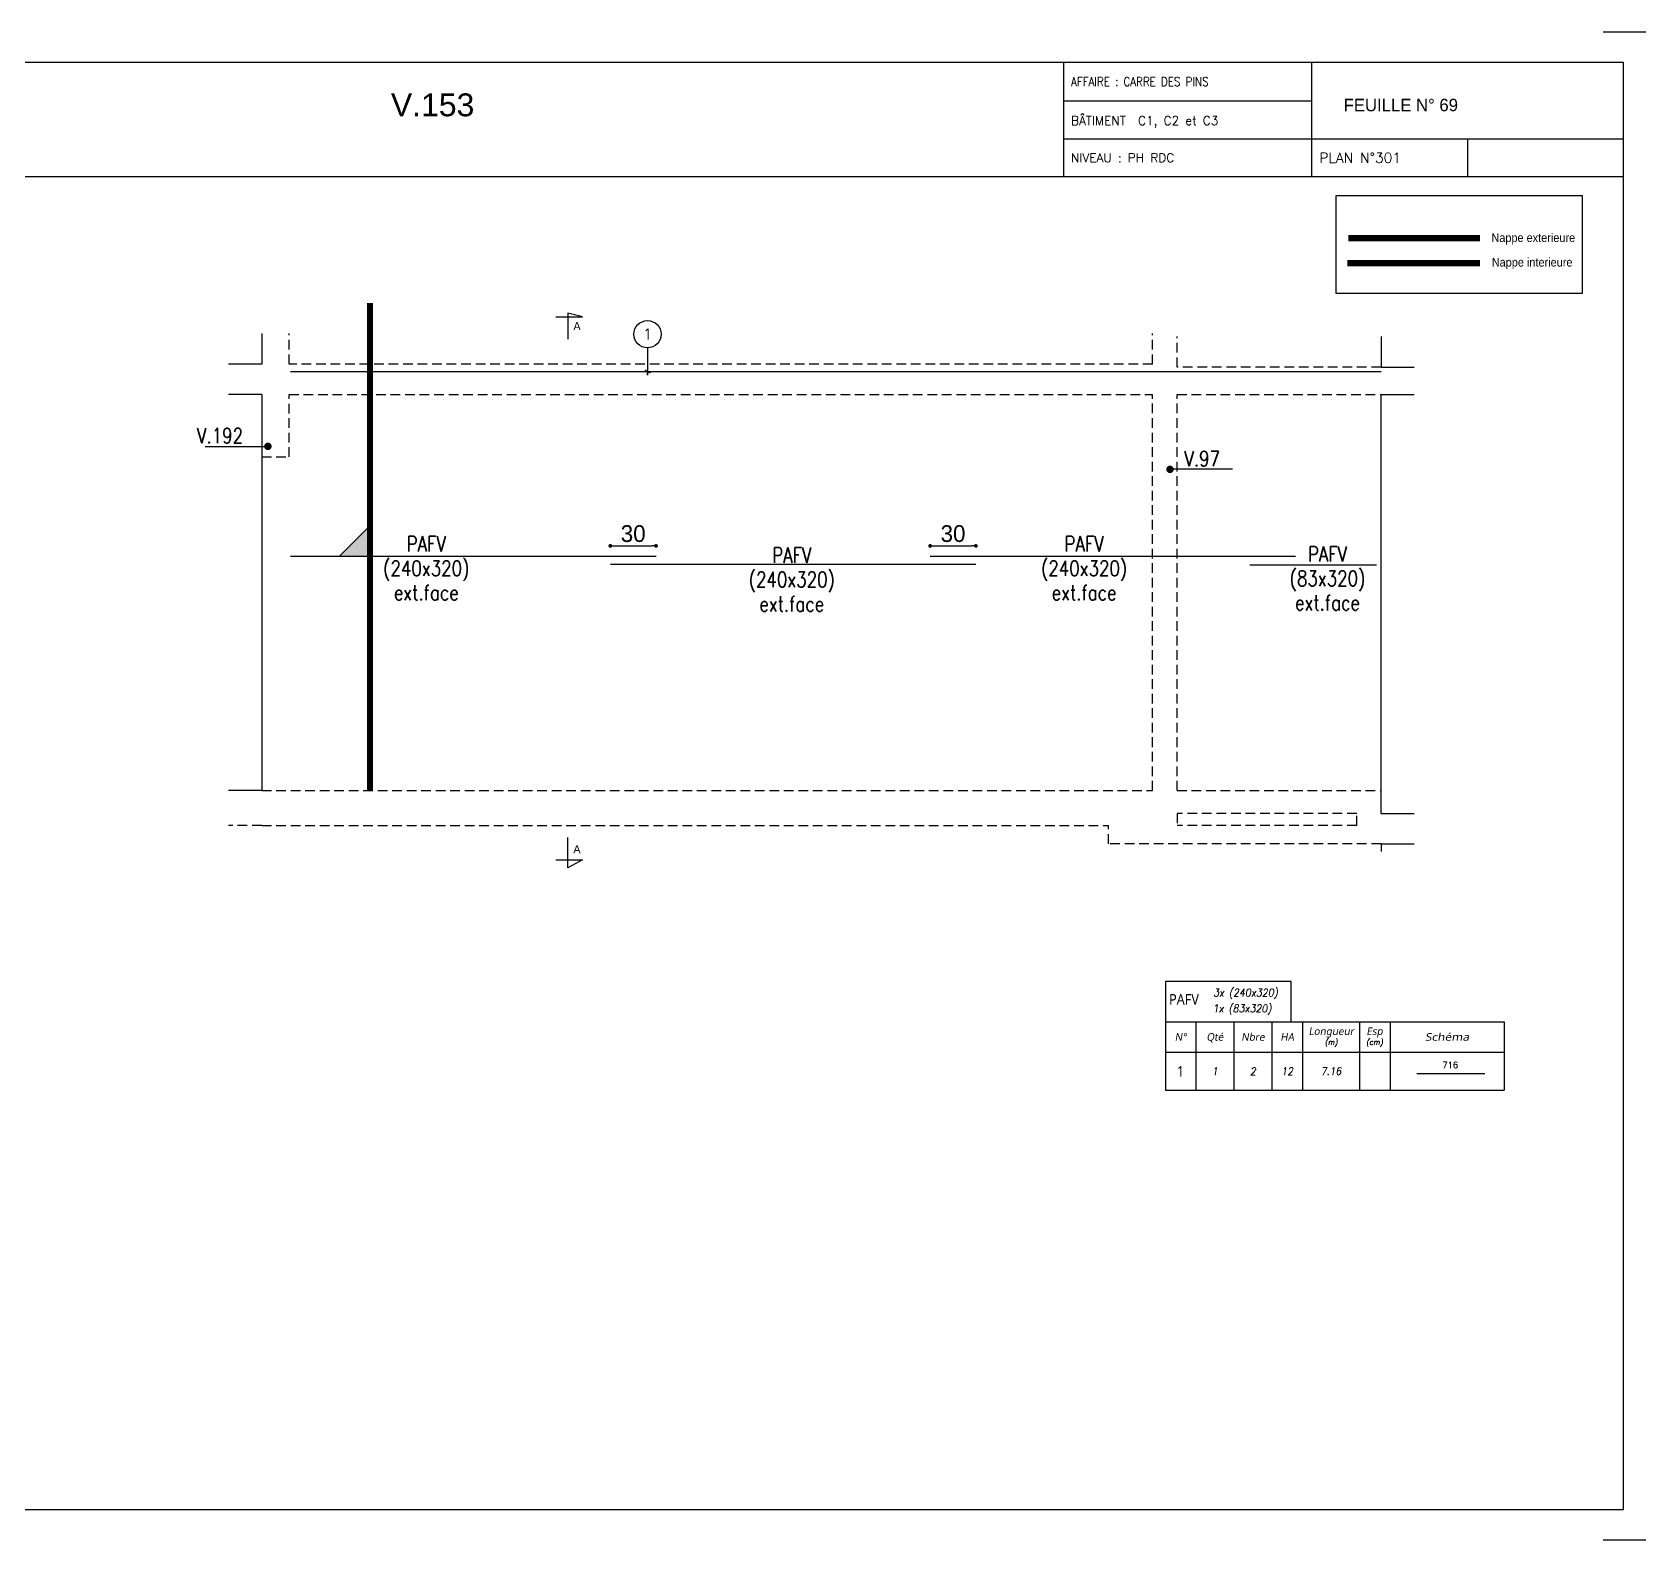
# Model space of a CAD drawing. Header units: metres. Extents: x -5618 to 118954, y -306 to 4637.
# Drawn here: x 63575 to 64630, y 604 to 1594 of the extents above; entities that cross this region are included whole.
import ezdxf
from ezdxf.enums import TextEntityAlignment as Align

# ---------------------------------------------------------------- set-up
doc = ezdxf.new("R2010")
doc.units = ezdxf.units.M
doc.linetypes.add('CACHE', pattern=[9.525, 6.35, -3.175])
for name, color, linetype in [('COTATION', 1, 'Continuous'), ('GO-CARTOUCHE', 7, 'Continuous'), ('GO-FER-HA', 140, 'Continuous'), ('GO-TEXTE', 9, 'Continuous'), ('GO-TEXTE-FER', 3, 'Continuous'), ('STR_COTATION', 1, 'Continuous'), ('STR_TS', 22, 'Continuous'), ('STR_TS_TXT', 7, 'Continuous'), ('STR_VOI-POT', 6, 'Continuous')]:
    doc.layers.add(name, color=color, linetype=linetype)
doc.layers.add('Kofragna_forma', color=7, linetype='Continuous', lineweight=70)
doc.styles.add('ARIAL', font='ARIAL.TTF')
doc.styles.add('Lucida', font='LSANSI.TTF')
doc.styles.add('schéma', font='simplex.shx')
doc.styles.add('Tableau', font='romans.shx', dxfattribs={"width": 0.9, "oblique": 10})
doc.styles.add('Tableau2', font='trebuc.TTF', dxfattribs={"width": 0.9, "oblique": 10})
doc.styles.add('TEXTE', font='romans.shx')
doc.styles.add('TEXTE TS', font='romans.shx', dxfattribs={"width": 0.7, "oblique": 15})
doc.styles.add('TEXTEBA', font='ARIAL.TTF')
doc.dimstyles.new('COUPE-20', dxfattribs={"dimscale": 0.5, "dimtxt": 22, "dimasz": 5, "dimexe": 0.05, "dimexo": 0, "dimgap": 5, "dimtad": 1, "dimdec": 0, "dimdsep": 46, "dimtxsty": 'Standard', "dimblk1": 'DOT', "dimblk2": 'DOT', "dimsah": 1, "dimcen": 0, "dimdle": 150, "dimclrd": 1, "dimclre": 1, "dimclrt": 7, "dimadec": 0, "dimazin": 0, "dimtfac": 1, "dimtdec": 0, "dimtix": 1, "dimtmove": 2, "dimatfit": 3, "dimldrblk": 'DOT', "dimfxl": 0, "dimtvp": 1, "dimtolj": 1, "dimtzin": 0, "dimarcsym": 0})

# ---------------------------------------------------------------- blocks, each defined once
blk = doc.blocks.new('Désignation')
at = {"layer": 'GO-TEXTE-FER'}
for p, q in [((0, 0.8), (8.9, 0.8)), ((0, 0.8), (0, 0)), ((0.8, 0.8), (0.8, 0)), ((1.8, 0.8), (1.8, 0)), ((2.8, 0.8), (2.8, 0)), ((3.6, 0.8), (3.6, 0)), ((5.1, 0.8), (5.1, 0)), ((5.9, 0.8), (5.9, 0)), ((8.9, 0.8), (8.9, 0)), ((0, 0), (8.9, 0))]:
    blk.add_line(p, q, dxfattribs=at)
at = {"layer": 'GO-TEXTE-FER', "style": 'Tableau2', "oblique": 10}
for s, p in [('N°', (0.4, 0.4)), ('Qté', (1.3, 0.4)), ('Nbre', (2.3, 0.4)), ('HA', (3.2, 0.4)), ('Longueur', (4.356, 0.55)), ('Esp', (5.494, 0.55))]:
    blk.add_text(s, height=0.2, dxfattribs=at).set_placement(p, align=Align.MIDDLE_CENTER)
at = {"layer": 'GO-TEXTE-FER', "style": 'Tableau2', "oblique": 10, "width": 1.2}
blk.add_text('Schéma', height=0.2, dxfattribs=at).set_placement((7.4, 0.4), align=Align.MIDDLE_CENTER)
at = {"layer": 'GO-TEXTE-FER', "color": 7, "style": 'Tableau', "oblique": 10, "width": 0.9}
for s, p in [('(m)', (4.356, 0.265)), ('(cm)', (5.494, 0.265))]:
    blk.add_text(s, height=0.15, dxfattribs=at).set_placement(p, align=Align.MIDDLE_CENTER)
blk = doc.blocks.new('Barre libre')
at = {"layer": 'GO-TEXTE-FER'}
for p, q in [((0, 0), (0, -1)), ((0, 0), (8.9, 0)), ((0.8, 0), (0.8, -1)), ((1.8, 0), (1.8, -1)), ((2.8, 0), (2.8, -1)), ((3.6, 0), (3.6, -1)), ((5.1, 0), (5.1, -1)), ((5.9, 0), (5.9, -1)), ((8.9, 0), (8.9, -1)), ((0, -1), (8.9, -1))]:
    blk.add_line(p, q, dxfattribs=at)
at = {"layer": 'GO-TEXTE-FER', "color": 1}
blk.add_line((6.603, -0.563), (8.394, -0.563), dxfattribs=at)
at = {"layer": 'GO-TEXTE-FER', "style": 'Tableau2', "width": 0.9}
blk.add_attdef('NUMERO', text='', height=0.28, dxfattribs=at).set_placement((0.4, -0.5), align=Align.MIDDLE_CENTER)
at = {"layer": 'GO-TEXTE-FER', "style": 'Tableau', "oblique": 10, "width": 0.9}
for tag, p in [('QUANTITE', (1.3, -0.5)), ('NOMBRE', (2.3, -0.5)), ('NUANCE', (3.2, -0.5)), ('LONGUEUR', (4.35, -0.5)), ('ESPACEMENTS', (5.5, -0.5))]:
    blk.add_attdef(tag, text='', height=0.2, dxfattribs=at).set_placement(p, align=Align.MIDDLE_CENTER)
at = {"layer": 'GO-TEXTE-FER', "color": 1, "style": 'Tableau'}
blk.add_attdef('Longueur', text='', height=0.16, dxfattribs=at).set_placement((7.481, -0.336), align=Align.MIDDLE_CENTER)
blk = doc.blocks.new('ime')
at = {"layer": 'COTATION', "const_width": 2.5}
blk.add_lwpolyline([(1.2, 0, -1), (-1.2, 0, -1)], format="xyb", close=True, dxfattribs=at)
at = {"layer": 'COTATION'}
blk.add_lwpolyline([(41.1, 0), (0, 0)], dxfattribs=at)
at = {"layer": 'COTATION', "color": 7, "style": 'TEXTE TS', "width": 0.8}
blk.add_attdef('NAME', (9.1, 2), '', height=10, dxfattribs=at)
blk = doc.blocks.new('mrega')
at = {"layer": 'STR_TS_TXT', "style": 'TEXTE TS', "width": 0.8}
for tag, p in [('ST10', (14.5, 0)), ('DIM', (14.5, -16)), ('NOTE', (14.5, -32))]:
    blk.add_attdef(tag, text='', height=10, dxfattribs=at).set_placement(p, align=Align.CENTER)
blk = doc.blocks.new('A$C6F247267')
blk.add_hatch(color=256).paths.add_polyline_path([(0, -0.2), (-0.2, 0), (0, 0)])
blk.add_lwpolyline([(-0.2, 0), (0, 0), (0, -0.2), (-0.2, 0)])
blk = doc.blocks.new('_DOT')
at = {"color": 0, "linetype": 'ByBlock'}
blk.add_line((-0.5, 0), (-1, 0), dxfattribs=at)
at = {"color": 0, "linetype": 'ByBlock', "const_width": 0.5}
blk.add_lwpolyline([(-0.25, 0, 1), (0.25, 0, 1)], format="xyb", close=True, dxfattribs=at)
blk = doc.blocks.new('*D1116')
at = {"layer": 'DEFPOINTS', "color": 0, "lineweight": -3, "ltscale": 4.5}
for p in [(63984.5, 1256.4), (63984.5, 1249.6, 187.7), (63954.5, 1244.4, 187.7)]:
    blk.add_point(p, dxfattribs=at)
at = {"layer": 'STR_COTATION', "color": 1, "lineweight": -2, "ltscale": 4.5}
for p, q in [((63954.5, 1256.4), (63954.5, 1256.4)), ((63957, 1256.4), (63982, 1256.4)), ((63984.5, 1256.4), (63984.5, 1256.4))]:
    blk.add_line(p, q, dxfattribs=at)
at = {"layer": 'STR_COTATION', "color": 1, "lineweight": -2, "ltscale": 4.5, "xscale": 2.5, "yscale": 2.5, "zscale": 2.5, "rotation": 180}
blk.add_blockref('_DOT', (63954.5, 1256.4), dxfattribs=at)
at = {"layer": 'STR_COTATION', "color": 1, "lineweight": -2, "ltscale": 4.5, "xscale": 2.5, "yscale": 2.5, "zscale": 2.5}
blk.add_blockref('_DOT', (63984.5, 1256.4), dxfattribs=at)
at = {"layer": 'STR_COTATION', "color": 7, "lineweight": -3, "ltscale": 4.5, "insert": (63969.5, 1264.4), "char_height": 11, "attachment_point": 5}
blk.add_mtext('\\A1;30', dxfattribs=at)
blk = doc.blocks.new('*D1117')
at = {"layer": 'DEFPOINTS', "color": 0, "lineweight": -3, "ltscale": 4.5}
for p in [(64194.5, 1256.4), (64164.5, 1249.6, 187.7), (64194.5, 1244.4, 187.7)]:
    blk.add_point(p, dxfattribs=at)
at = {"layer": 'STR_COTATION', "color": 1, "lineweight": -2, "ltscale": 4.5}
for p, q in [((64164.5, 1256.4), (64164.5, 1256.4)), ((64167, 1256.4), (64192, 1256.4)), ((64194.5, 1256.4), (64194.5, 1256.4))]:
    blk.add_line(p, q, dxfattribs=at)
at = {"layer": 'STR_COTATION', "color": 1, "lineweight": -2, "ltscale": 4.5, "xscale": 2.5, "yscale": 2.5, "zscale": 2.5, "rotation": 180}
blk.add_blockref('_DOT', (64164.5, 1256.4), dxfattribs=at)
at = {"layer": 'STR_COTATION', "color": 1, "lineweight": -2, "ltscale": 4.5, "xscale": 2.5, "yscale": 2.5, "zscale": 2.5}
blk.add_blockref('_DOT', (64194.5, 1256.4), dxfattribs=at)
at = {"layer": 'STR_COTATION', "color": 7, "lineweight": -3, "ltscale": 4.5, "insert": (64179.5, 1264.4), "char_height": 11, "attachment_point": 5}
blk.add_mtext('\\A1;30', dxfattribs=at)

msp = doc.modelspace()

# ---------------------------------------------------------------- linework, layer by layer
for p, q in [((64252, 1573.71), (64252, 1498.77)), ((64414.97, 1573.74), (64414.97, 1498.77)), ((64252, 1548.71), (64414.97, 1548.71)), ((64252, 1523.72), (64414.97, 1523.72)), ((64414.97, 1523.74), (64619.82, 1523.74)), ((64517.31, 1523.74), (64517.31, 1498.77))]:
    msp.add_line(p, q)
for points in [[(64639.82, 1560.38), (64639.82, 1593.71), (64606.49, 1593.71)], [(64619.82, 1498.77), (63259.96, 1498.77)], [(64606.49, 603.81), (64639.82, 603.81), (64639.82, 637.14)]]:
    msp.add_lwpolyline(points)
msp.add_lwpolyline([(63259.96, 1573.71), (63259.96, 623.81), (64619.82, 623.81), (64619.82, 1573.71)], close=True)
at = {"layer": 'GO-FER-HA', "elevation": 187.69}
msp.add_lwpolyline([(63978.88, 1386.36, -512.3220063), (63978.95, 1386.36), (63978.95, 1368.49), (63978.95, 1370.89), (63980.65, 1370), (63977.26, 1371.79)], format="xyb", dxfattribs=at)
at = {"layer": 'GO-TEXTE', "elevation": 187.69, "flags": 128}
for points in [[(63918.66, 1406.86), (63936.3, 1406.85), (63926.63, 1409.14), (63926.62, 1392.22)], [(63918.63, 1050.28), (63936.28, 1050.28), (63926.6, 1045), (63926.6, 1064.92)]]:
    msp.add_lwpolyline(points, dxfattribs=at)
at = {"layer": 'GO-TEXTE-FER'}
msp.add_lwpolyline([(64318.93, 944.01), (64401.43, 944.01), (64401.43, 970.44), (64318.93, 970.44)], close=True, dxfattribs=at)
at = {"layer": 'Kofragna_forma', "color": 4, "lineweight": -3}
for p, q in [((63725.57, 1395.79, 187.69), (63725.57, 1375.79, 187.69)), ((64460.62, 1393.79, 187.69), (64460.62, 1373.79, 187.69)), ((63725.57, 1375.79, 187.69), (63703.78, 1375.79, 187.69)), ((64460.62, 1373.79, 187.69), (64482.32, 1373.79, 187.69)), ((63725.57, 1355.79, 187.69), (63703.78, 1355.79, 187.69)), ((63725.57, 1355.79, 187.69), (63725.57, 1156.79, 187.69)), ((64460.62, 1080.79, 187.69), (64460.62, 1355.79, 187.69)), ((64460.62, 1355.79, 187.69), (64482.32, 1355.79, 187.69)), ((63725.57, 1156.79, 187.69), (63725.57, 1095.79, 187.69)), ((63725.57, 1095.79, 187.69), (63703.78, 1095.79, 187.69)), ((64460.62, 1080.79, 187.69), (64482.36, 1080.79, 187.69)), ((64460.57, 1060.79, 187.69), (64482.36, 1060.79, 187.69)), ((64460.62, 1060.79, 187.69), (64460.62, 1055.79, 187.69))]:
    msp.add_line(p, q, dxfattribs=at)
at = {"layer": 'Kofragna_forma', "linetype": 'CACHE', "lineweight": -3}
for p, q in [((63743.57, 1375.79, 187.69), (63743.57, 1395.79, 187.69)), ((64310.57, 1375.79, 187.69), (64310.57, 1395.79, 187.69)), ((64326.57, 1373.79, 187.69), (64326.57, 1393.79, 187.69)), ((64310.57, 1375.79, 187.69), (63743.57, 1375.79, 187.69)), ((64460.62, 1373.79, 187.69), (64326.57, 1373.79, 187.69)), ((63743.57, 1314.79, 187.69), (63743.57, 1355.79, 187.69)), ((63743.57, 1355.79, 187.69), (64310.57, 1355.79, 187.69)), ((64310.57, 1095.79, 187.69), (64310.57, 1355.79, 187.69)), ((64326.57, 1095.79, 187.69), (64326.57, 1355.79, 187.69)), ((64326.57, 1355.79, 187.69), (64460.62, 1355.79, 187.69)), ((63725.57, 1314.79, 187.69), (63743.57, 1314.79, 187.69)), ((63725.57, 1095.79, 187.69), (64310.57, 1095.79, 187.69)), ((64326.57, 1095.79, 187.69), (64460.62, 1095.79, 187.69)), ((64444.57, 1080.79, 187.69), (64326.57, 1080.79, 187.69)), ((64326.57, 1080.79, 187.69), (64326.57, 1072.79, 187.69)), ((64444.57, 1072.79, 187.69), (64444.57, 1080.79, 187.69)), ((63725.57, 1072.79, 187.69), (63703.78, 1072.79, 187.69)), ((63725.57, 1072.79, 187.69), (64281.57, 1072.79, 187.69)), ((64281.57, 1060.79, 187.69), (64281.57, 1072.79, 187.69)), ((64444.57, 1072.79, 187.69), (64326.57, 1072.79, 187.69)), ((64460.57, 1060.79, 187.69), (64281.57, 1060.79, 187.69))]:
    msp.add_line(p, q, dxfattribs=at)
at = {"layer": 'STR_TS', "color": 3}
for p, q in [((63744.57, 1249.64, 187.69), (63984.52, 1249.64, 187.69)), ((64164.47, 1249.64, 187.69), (64404.42, 1249.64, 187.69)), ((63954.52, 1244.45, 187.69), (64194.47, 1244.45, 187.69)), ((64374.42, 1243.98, 187.69), (64457.62, 1243.98, 187.69))]:
    msp.add_line(p, q, dxfattribs=at)
at = {"layer": 'STR_TS', "color": 7}
msp.add_lwpolyline([(64431.14, 1486.45), (64592.69, 1486.45), (64592.69, 1422.16), (64431.14, 1422.16)], close=True, dxfattribs=at)
at = {"layer": 'STR_TS', "linetype": 'CACHE', "ltscale": 2, "const_width": 4}
msp.add_lwpolyline([(64525.56, 1458.45), (64439.01, 1458.45)], dxfattribs=at)
at = {"layer": 'STR_TS', "const_width": 4}
msp.add_lwpolyline([(64525.56, 1442), (64438.45, 1442)], dxfattribs=at)
at = {"layer": 'STR_TS', "linetype": 'CACHE', "ltscale": 2, "const_width": 4, "elevation": 187.69}
msp.add_lwpolyline([(63796.64, 1095.79), (63796.64, 1415.79)], dxfattribs=at)
at = {"layer": 'STR_VOI-POT'}
msp.add_line((63744.57, 1370.89, 187.69), (64460.62, 1370.89, 187.69), dxfattribs=at)

# ---------------------------------------------------------------- block references
at = {"layer": 'COTATION'}
ref = msp.add_blockref('ime', (63729.64, 1321.74, 187.69), dxfattribs=dict(at, xscale=-1))
ref.add_attrib('NAME', 'V.192', (63683.16, 1323.74, 187.69), dxfattribs={"color": 7, "height": 10, "style": 'TEXTE TS', "width": 0.8})
ref = msp.add_blockref('ime', (64321.97, 1306.69, 187.69), dxfattribs=at)
ref.add_attrib('NAME', 'V.97', (64331.46, 1308.69, 187.69), dxfattribs={"color": 7, "height": 10, "style": 'TEXTE TS', "width": 0.8})
at = {"layer": 'GO-FER-HA', "xscale": 25, "yscale": 25, "zscale": 25}
msp.add_blockref('Désignation', (64318.93, 924.01), dxfattribs=at)
at = {"layer": 'GO-TEXTE-FER', "xscale": 25, "yscale": 25, "zscale": 25}
msp.add_blockref('Barre libre', (64318.93, 924.01), dxfattribs=at).add_auto_attribs({'NUMERO': '1', 'QUANTITE': '1', 'NOMBRE': '2', 'NUANCE': '12', 'Longueur': '716', 'LONGUEUR': '7.16'})
at = {"layer": 'STR_TS', "xscale": -100, "yscale": 100, "zscale": 100, "rotation": 180}
msp.add_blockref('A$C6F247267', (63796.64, 1249.64, 187.69), dxfattribs=at)
at = {"layer": 'STR_TS_TXT'}
ref = msp.add_blockref('mrega', (63848.14, 1252.69, 281.53), dxfattribs=dict(at, xscale=-1))
ref.add_attrib('NOTE', 'ext.face', dxfattribs={"height": 10, "style": 'TEXTE TS', "width": 0.8}).set_placement((63833.66, 1220.69, 281.53), align=Align.CENTER)
ref.add_attrib('ST10', 'PAFV', dxfattribs={"height": 10, "style": 'TEXTE TS', "width": 0.8}).set_placement((63833.66, 1252.69, 281.53), align=Align.CENTER)
ref.add_attrib('DIM', '(240x320)', dxfattribs={"height": 10, "style": 'TEXTE TS', "width": 0.8}).set_placement((63833.66, 1236.69, 281.53), align=Align.CENTER)
ref = msp.add_blockref('mrega', (64280.07, 1252.69, 281.53), dxfattribs=dict(at, xscale=-1))
ref.add_attrib('NOTE', 'ext.face', dxfattribs={"height": 10, "style": 'TEXTE TS', "width": 0.8}).set_placement((64265.6, 1220.69, 281.53), align=Align.CENTER)
ref.add_attrib('ST10', 'PAFV', dxfattribs={"height": 10, "style": 'TEXTE TS', "width": 0.8}).set_placement((64265.6, 1252.69, 281.53), align=Align.CENTER)
ref.add_attrib('DIM', '(240x320)', dxfattribs={"height": 10, "style": 'TEXTE TS', "width": 0.8}).set_placement((64265.6, 1236.69, 281.53), align=Align.CENTER)
ref = msp.add_blockref('mrega', (64439.88, 1246.06, 281.53), dxfattribs=dict(at, xscale=-1))
ref.add_attrib('NOTE', 'ext.face', dxfattribs={"height": 10, "style": 'TEXTE TS', "width": 0.8}).set_placement((64425.4, 1214.06, 281.53), align=Align.CENTER)
ref.add_attrib('ST10', 'PAFV', dxfattribs={"height": 10, "style": 'TEXTE TS', "width": 0.8}).set_placement((64425.4, 1246.06, 281.53), align=Align.CENTER)
ref.add_attrib('DIM', '(83x320)', dxfattribs={"height": 10, "style": 'TEXTE TS', "width": 0.8}).set_placement((64425.4, 1230.06, 281.53), align=Align.CENTER)
ref = msp.add_blockref('mrega', (64088.14, 1245.32, 281.53), dxfattribs=dict(at, xscale=-1))
ref.add_attrib('NOTE', 'ext.face', dxfattribs={"height": 10, "style": 'TEXTE TS', "width": 0.8}).set_placement((64073.66, 1213.32, 281.53), align=Align.CENTER)
ref.add_attrib('ST10', 'PAFV', dxfattribs={"height": 10, "style": 'TEXTE TS', "width": 0.8}).set_placement((64073.66, 1245.32, 281.53), align=Align.CENTER)
ref.add_attrib('DIM', '(240x320)', dxfattribs={"height": 10, "style": 'TEXTE TS', "width": 0.8}).set_placement((64073.66, 1229.32, 281.53), align=Align.CENTER)

# ---------------------------------------------------------------- texts
at = {"style": 'schéma', "width": 0.85}
msp.add_text('AFFAIRE : CARRE DES PINS', height=5.8328, dxfattribs=at).set_placement((64257, 1558.3))
for s, height, style, p in [('V.153', 15, 'ARIAL', (63810.43, 1538.47, 93.84)), ('BÂTIMENT  C1, C2 et C3', 5.8328, 'schéma', (64257, 1532.74)), ('NIVEAU : PH RDC', 5.8328, 'schéma', (64257, 1508.3)), ('PLAN N°301', 6.666, 'schéma', (64419.97, 1507.89))]:
    msp.add_text(s, height=height, dxfattribs=dict(style=style)).set_placement(p)
at = {"linetype": 'ByBlock', "lineweight": -3, "ltscale": 4.5}
msp.add_text('FEUILLE N° 69', height=8.2, dxfattribs=at).set_placement((64435.97, 1541.74))
at = {"layer": 'GO-CARTOUCHE', "color": 2, "style": 'TEXTEBA', "width": 0.9}
for s, p in [('Nappe exterieure', (64560.5, 1455.9)), ('Nappe interieure', (64559.73, 1439.81))]:
    msp.add_text(s, height=5.7024, dxfattribs=at).set_placement(p, align=Align.CENTER)
at = {"layer": 'GO-FER-HA', "style": 'TEXTE'}
msp.add_text('1', height=7.2, rotation=360, dxfattribs=at).set_placement((63978.95, 1395.42, 281.69), align=Align.MIDDLE_CENTER)
at = {"layer": 'GO-TEXTE', "linetype": 'Continuous', "style": 'Lucida'}
for rotation, p in [(359.98193, (63930.24, 1398.06, 187.69)), (0.0018, (63930.22, 1054.55, 187.69))]:
    msp.add_text('A', height=5.32, rotation=rotation, dxfattribs=at).set_placement(p)
at = {"layer": 'GO-TEXTE-FER', "style": 'Tableau', "oblique": 10, "width": 0.9}
for s, p in [('3x (240x320)', (64350.34, 960.6)), ('1x (83x320)', (64350.04, 950.22))]:
    msp.add_text(s, height=5.0562, dxfattribs=at).set_placement(p)
at = {"layer": 'GO-TEXTE-FER', "style": 'Tableau2', "width": 0.9}
msp.add_attdef('PAFV', text='1', height=7.08, dxfattribs=at).set_placement((64331.15, 958.64), align=Align.MIDDLE_CENTER)

# ---------------------------------------------------------------- dimensions: what is measured, and where the dimension line sits
at = {"layer": 'STR_COTATION', "lineweight": -3, "ltscale": 4.5}
for base, p1, p2, picture, middle in [((63984.52, 1256.42), (63954.52, 1244.45, 187.69), (63984.52, 1249.64, 187.69), '*D1116', (63969.52, 1264.42)), ((64194.47, 1256.42), (64164.47, 1249.64, 187.69), (64194.47, 1244.45, 187.69), '*D1117', (64179.47, 1264.42))]:
    dim = msp.add_linear_dim(base=base, p1=p1, p2=p2, dimstyle='COUPE-20', override={"dimfxl": 0.1}, dxfattribs=at)
    dim.commit()
    dim.dimension.update_dxf_attribs({"geometry": picture, "text_midpoint": middle})

doc.saveas('drawing.dxf')
